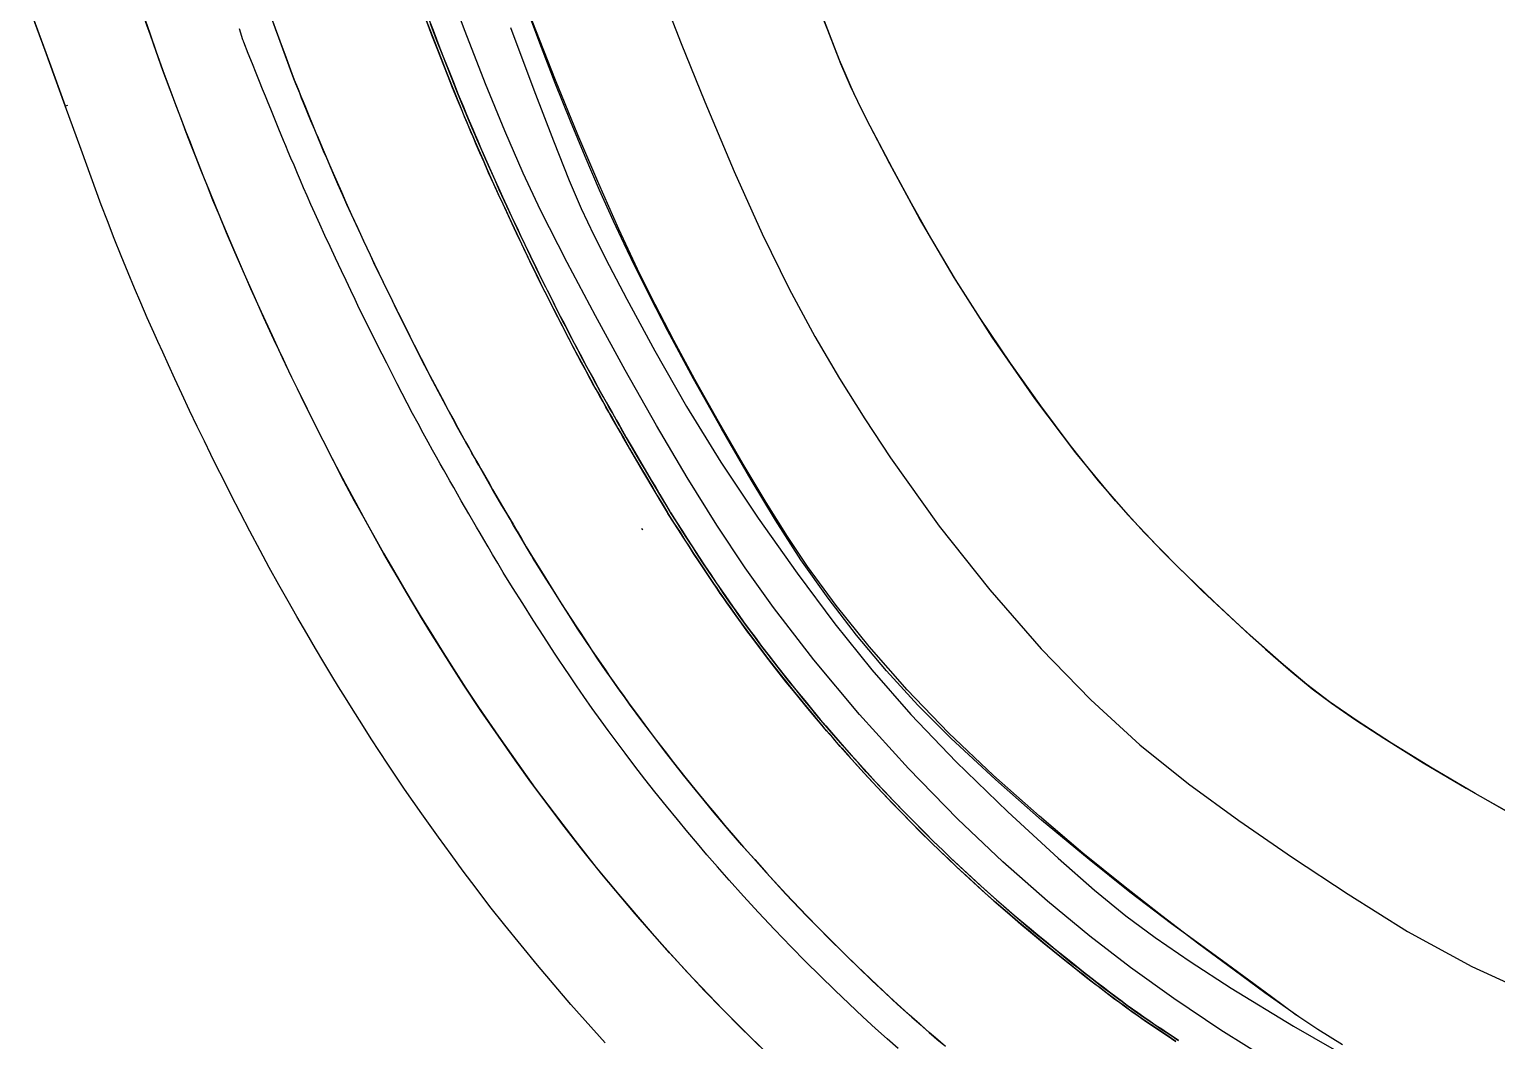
# Model space of a CAD drawing. Extents: x -120222 to -41942, y -19134 to 30932.
# Drawn here: x -98757.9 to -98526.7, y 4916 to 5075.2 of the extents above; entities that cross this region are included whole.
import ezdxf

# ---------------------------------------------------------------- set-up
doc = ezdxf.new("R2010")
doc.units = 0
doc.header["$LTSCALE"] = 150
doc.header["$MEASUREMENT"] = 0
doc.layers.get('0').update_dxf_attribs({"linetype": 'CONTINUOUS'})
doc.layers.add('_____', color=7, linetype='CONTINUOUS')

# ---------------------------------------------------------------- blocks, each defined once
blk = doc.blocks.new('____-462')
at = {"color": 1, "linetype": 'Continuous'}
for points in [[(-105117.16, 526.83, 0), (-105113.49, 517, 0), (-105110.42, 508.97, 0), (-105107.94, 502.75, 0), (-105106.05, 498.33, 0), (-105104.04, 494.13, 0), (-105101.65, 489.39, 0), (-105098.84, 484.04, 0), (-105094.44, 475.91, 0), (-105089.44, 467.19, 0), (-105084.02, 458.42, 0), (-105078.17, 449.6, 0), (-105072.04, 440.91, 0), (-105066.07, 432.95, 0), (-105060.28, 425.73, 0), (-105054.1, 418.69, 0), (-105046.95, 411.23, 0), (-105038.84, 403.37, 0), (-105030.92, 396.08, 0), (-105025.18, 391.05, 0), (-105020.24, 387, 0), (-105015.65, 383.57, 0), (-105010.14, 379.8, 0), (-105003.66, 375.61, 0), (-104993.83, 369.62, 0), (-104983.85, 363.9, 0)], [(-104958.62, 402.53, 0), (-104965.24, 406.26, 0), (-104971.99, 410.23, 0), (-104978.41, 414.19, 0), (-104983.81, 417.67, 0), (-104988.18, 420.69, 0), (-104991.76, 423.42, 0), (-104995.8, 426.81, 0), (-105000.66, 431.14, 0), (-105006.34, 436.4, 0), (-105012.18, 442.03, 0), (-105017.37, 447.33, 0), (-105021.9, 452.3, 0), (-105028.12, 459.86, 0), (-105034.57, 468.45, 0), (-105041.28, 478.1, 0), (-105047.31, 487.48, 0), (-105052.74, 496.75, 0), (-105057.43, 505.37, 0), (-105061.14, 512.51, 0), (-105062.47, 515.17, 0), (-105063.62, 517.59, 0), (-105065.12, 521.11, 0), (-105067.21, 526.39, 0), (-105069.27, 531.77, 0)], [(-105171.93, 520.07, 0), (-105172.97, 523.04, 0), (-105173.88, 525.61, 0), (-105174.64, 527.8, 0)], [(-105174.72, 528.03, 0), (-105173.94, 525.8, 0), (-105173.01, 523.14, 0), (-105171.93, 520.07, 0)], [(-105094.1, 534.2, 0), (-105090.28, 524.31, 0), (-105086.58, 515.11, 0), (-105081.96, 504.17, 0), (-105077.53, 494.37, 0), (-105073.29, 485.71, 0), (-105069.26, 478.2, 0), (-105065.35, 471.6, 0), (-105061.37, 465.23, 0), (-105057.3, 459.08, 0), (-105049.64, 448.34, 0), (-105041.69, 438.29, 0), (-105033.59, 429.04, 0), (-105025.78, 421, 0), (-105018.05, 413.91, 0), (-105010.39, 407.77, 0), (-105002.47, 402.01, 0), (-104994.02, 396.18, 0), (-104985.21, 390.39, 0), (-104975.88, 384.54, 0), (-104965.73, 379, 0), (-104954.62, 373.92, 0)], [(-105068.98, 531.01, 0), (-105067, 525.86, 0), (-105065.38, 521.75, 0), (-105064.37, 519.31, 0), (-105063.57, 517.48, 0), (-105062.91, 516.08, 0), (-105062.19, 514.6, 0), (-105061.41, 513.03, 0), (-105060.56, 511.35, 0), (-105059.64, 509.57, 0), (-105057.06, 504.69, 0), (-105054.07, 499.17, 0), (-105050.72, 493.2, 0), (-105047.11, 487.16, 0), (-105043.25, 481.08, 0), (-105038.48, 473.99, 0), (-105033.69, 467.25, 0), (-105029.07, 461.08, 0), (-105024.61, 455.49, 0), (-105019.96, 450.12, 0), (-105014.47, 444.33, 0), (-105008.15, 438.12, 0), (-105002.91, 433.2, 0), (-104998.26, 428.98, 0), (-104994.26, 425.49, 0), (-104990.9, 422.73, 0), (-104987.84, 420.44, 0), (-104984.09, 417.86, 0), (-104979.59, 414.94, 0), (-104973.4, 411.09, 0), (-104966.66, 407.08, 0), (-104960.03, 403.31, 0)], [(-104997.21, 363.95, 0), (-105005.26, 369.01, 0), (-105012.71, 373.99, 0), (-105019.53, 378.85, 0), (-105025.91, 383.77, 0), (-105032.6, 389.31, 0), (-105039.6, 395.5, 0), (-105046.78, 402.27, 0), (-105054.5, 410.18, 0), (-105062.18, 418.7, 0), (-105069.37, 427.27, 0), (-105075.76, 435.52, 0), (-105080.23, 441.79, 0), (-105084.68, 448.51, 0), (-105089.33, 455.98, 0), (-105094.18, 464.2, 0), (-105099.11, 472.91, 0), (-105103.8, 481.46, 0), (-105108.23, 489.82, 0), (-105112.43, 498.06, 0), (-105115.17, 503.91, 0), (-105118.06, 510.55, 0), (-105121.12, 517.99, 0), (-105124.33, 526.23, 0), (-105127.7, 535.27, 0)], [(-105159.31, 524.87, 0), (-105159.88, 526.62, 0)], [(-104986.12, 366.66, 0), (-104990, 369.1, 0), (-104993.01, 371.08, 0), (-104995.54, 372.85, 0), (-104998.34, 374.85, 0), (-105003.21, 378.41, 0), (-105008.73, 382.53, 0), (-105014.56, 386.97, 0), (-105020.64, 391.71, 0), (-105027.04, 396.86, 0), (-105033.86, 402.66, 0), (-105041.1, 409.1, 0), (-105048.17, 415.82, 0), (-105054.7, 422.59, 0), (-105060.66, 429.38, 0), (-105065.9, 435.86, 0), (-105070.39, 441.96, 0), (-105073.54, 446.69, 0), (-105076.91, 452.05, 0), (-105080.54, 458.11, 0), (-105084.42, 464.83, 0), (-105088.11, 471.44, 0), (-105091.44, 477.56, 0), (-105094.4, 483.21, 0), (-105097.16, 488.77, 0), (-105100.12, 495.09, 0), (-105103.27, 502.21, 0), (-105106.57, 509.96, 0), (-105110.06, 518.52, 0), (-105113.76, 527.9, 0)], [(-104993.41, 371.36, 0), (-104997.28, 374.21, 0), (-105000.89, 376.86, 0), (-105004.24, 379.31, 0), (-105007.35, 381.57, 0), (-105010.23, 383.66, 0), (-105013.06, 385.74, 0), (-105019.63, 390.73, 0), (-105026.05, 395.84, 0), (-105033.51, 402.06, 0), (-105040.77, 408.44, 0), (-105047.82, 414.98, 0), (-105053, 420.17, 0), (-105057.95, 425.58, 0), (-105062.67, 431.19, 0), (-105067.16, 437, 0), (-105071.42, 443.03, 0), (-105075.45, 449.26, 0), (-105079.27, 455.62, 0), (-105083.96, 463.72, 0), (-105088.35, 471.55, 0), (-105092.42, 479.13, 0), (-105094.23, 482.6, 0), (-105095.97, 486.02, 0), (-105097.64, 489.38, 0), (-105099.28, 492.76, 0), (-105100.95, 496.35, 0), (-105103.14, 501.25, 0), (-105105.39, 506.5, 0), (-105107.72, 512.1, 0), (-105110.11, 518.07, 0), (-105112.56, 524.39, 0), (-105115.08, 531.06, 0)], [(-105130.86, 529.06, 0), (-105129.78, 526.25, 0), (-105128.69, 523.44, 0), (-105128, 521.68, 0), (-105127.31, 519.92, 0), (-105126.58, 518.09, 0), (-105125.79, 516.14, 0), (-105124.99, 514.17, 0), (-105124.61, 513.25, 0), (-105124.24, 512.37, 0), (-105123.88, 511.51, 0), (-105123.53, 510.68, 0), (-105123.16, 509.81, 0), (-105122.74, 508.84, 0), (-105122.18, 507.54, 0), (-105121.54, 506.08, 0), (-105120.83, 504.46, 0), (-105120.04, 502.69, 0), (-105119.46, 501.42, 0), (-105118.83, 500.04, 0), (-105118.14, 498.55, 0), (-105117.4, 496.94, 0), (-105116.59, 495.23, 0), (-105115.76, 493.46, 0), (-105115.1, 492.08, 0), (-105114.44, 490.7, 0), (-105113.77, 489.32, 0), (-105113.09, 487.94, 0), (-105112.42, 486.59, 0), (-105111.8, 485.35, 0), (-105111.19, 484.12, 0), (-105110.64, 483.03, 0), (-105110.16, 482.08, 0), (-105109.74, 481.25, 0), (-105109.35, 480.5, 0), (-105108.88, 479.59, 0), (-105108.46, 478.77, 0), (-105108.08, 478.03, 0), (-105107.73, 477.37, 0), (-105107.33, 476.6, 0), (-105106.87, 475.74, 0), (-105106.35, 474.77, 0), (-105105.79, 473.71, 0), (-105105.22, 472.64, 0), (-105104.52, 471.36, 0), (-105103.82, 470.08, 0), (-105103.12, 468.83, 0), (-105102.49, 467.7, 0), (-105101.94, 466.73, 0), (-105101.56, 466.06, 0), (-105101.23, 465.48, 0), (-105100.91, 464.91, 0), (-105100.58, 464.34, 0), (-105100.26, 463.78, 0), (-105099.33, 462.16, 0), (-105098.4, 460.55, 0), (-105097.46, 458.95, 0), (-105096.52, 457.34, 0), (-105095.98, 456.42, 0), (-105095.39, 455.43, 0), (-105094.76, 454.35, 0), (-105094.06, 453.17, 0), (-105093.29, 451.88, 0), (-105092.46, 450.47, 0)], [(-105130.45, 529.2, 0), (-105129.37, 526.39, 0), (-105128.29, 523.59, 0), (-105127.6, 521.83, 0), (-105126.9, 520.06, 0), (-105126.17, 518.24, 0), (-105125.39, 516.29, 0), (-105124.58, 514.32, 0), (-105124.2, 513.4, 0), (-105123.83, 512.51, 0), (-105123.47, 511.65, 0), (-105123.12, 510.83, 0), (-105122.75, 509.96, 0), (-105122.33, 508.98, 0), (-105121.77, 507.68, 0), (-105121.14, 506.22, 0), (-105120.42, 504.61, 0), (-105119.63, 502.84, 0), (-105119.06, 501.57, 0), (-105118.42, 500.19, 0), (-105117.74, 498.7, 0), (-105116.99, 497.09, 0), (-105116.19, 495.38, 0), (-105115.36, 493.61, 0), (-105114.7, 492.23, 0), (-105114.03, 490.85, 0), (-105113.36, 489.47, 0), (-105112.69, 488.09, 0), (-105112.02, 486.74, 0), (-105111.4, 485.5, 0), (-105110.79, 484.27, 0), (-105110.24, 483.18, 0), (-105109.75, 482.22, 0), (-105109.33, 481.4, 0), (-105108.95, 480.64, 0), (-105108.48, 479.74, 0), (-105108.05, 478.91, 0), (-105107.67, 478.18, 0), (-105107.33, 477.52, 0), (-105106.92, 476.75, 0), (-105106.46, 475.88, 0), (-105105.95, 474.91, 0), (-105105.39, 473.85, 0), (-105104.81, 472.78, 0), (-105104.12, 471.5, 0), (-105103.41, 470.23, 0), (-105102.71, 468.97, 0), (-105102.08, 467.85, 0), (-105101.53, 466.87, 0), (-105101.16, 466.21, 0), (-105100.83, 465.63, 0), (-105100.5, 465.06, 0), (-105100.18, 464.49, 0), (-105099.85, 463.92, 0), (-105098.93, 462.31, 0), (-105097.99, 460.7, 0), (-105097.06, 459.1, 0), (-105096.11, 457.48, 0), (-105095.58, 456.57, 0), (-105094.99, 455.58, 0), (-105094.35, 454.5, 0), (-105093.66, 453.32, 0), (-105092.89, 452.03, 0), (-105092.05, 450.62, 0)], [(-105130.45, 529.2, 0), (-105129.37, 526.39, 0), (-105128.29, 523.59, 0), (-105127.6, 521.83, 0), (-105126.9, 520.06, 0), (-105126.17, 518.24, 0), (-105125.39, 516.29, 0), (-105124.58, 514.32, 0), (-105124.2, 513.4, 0), (-105123.83, 512.51, 0), (-105123.47, 511.65, 0), (-105123.12, 510.83, 0), (-105122.75, 509.96, 0), (-105122.33, 508.98, 0), (-105121.77, 507.68, 0), (-105121.14, 506.22, 0), (-105120.42, 504.61, 0), (-105119.63, 502.84, 0), (-105119.06, 501.57, 0), (-105118.42, 500.19, 0), (-105117.74, 498.7, 0), (-105116.99, 497.09, 0), (-105116.19, 495.38, 0), (-105115.36, 493.61, 0), (-105114.7, 492.23, 0), (-105114.03, 490.85, 0), (-105113.36, 489.47, 0), (-105112.69, 488.09, 0), (-105112.02, 486.74, 0), (-105111.4, 485.5, 0), (-105110.79, 484.27, 0), (-105110.24, 483.18, 0), (-105109.75, 482.22, 0), (-105109.33, 481.4, 0), (-105108.95, 480.64, 0), (-105108.48, 479.74, 0), (-105108.05, 478.91, 0), (-105107.67, 478.18, 0), (-105107.33, 477.52, 0), (-105106.92, 476.75, 0), (-105106.46, 475.88, 0), (-105105.95, 474.91, 0), (-105105.39, 473.85, 0), (-105104.81, 472.78, 0), (-105104.12, 471.5, 0), (-105103.41, 470.23, 0), (-105102.71, 468.97, 0), (-105102.08, 467.85, 0), (-105101.53, 466.87, 0), (-105101.16, 466.21, 0), (-105100.83, 465.63, 0), (-105100.5, 465.06, 0), (-105100.18, 464.49, 0), (-105099.85, 463.92, 0), (-105098.93, 462.31, 0), (-105097.99, 460.7, 0), (-105097.06, 459.1, 0), (-105096.11, 457.48, 0), (-105095.58, 456.57, 0), (-105094.99, 455.58, 0), (-105094.35, 454.5, 0), (-105093.66, 453.32, 0), (-105092.89, 452.03, 0), (-105092.05, 450.62, 0)], [(-105130.45, 529.2, 0), (-105129.37, 526.39, 0), (-105128.29, 523.59, 0), (-105127.6, 521.83, 0), (-105126.9, 520.06, 0), (-105126.17, 518.24, 0), (-105125.39, 516.29, 0), (-105124.58, 514.32, 0), (-105124.2, 513.4, 0), (-105123.83, 512.51, 0), (-105123.47, 511.65, 0), (-105123.12, 510.83, 0), (-105122.75, 509.96, 0), (-105122.33, 508.98, 0), (-105121.77, 507.68, 0), (-105121.14, 506.22, 0), (-105120.42, 504.61, 0), (-105119.63, 502.84, 0), (-105119.06, 501.57, 0), (-105118.42, 500.19, 0), (-105117.74, 498.7, 0), (-105116.99, 497.09, 0), (-105116.19, 495.38, 0), (-105115.36, 493.61, 0), (-105114.7, 492.23, 0), (-105114.03, 490.85, 0), (-105113.36, 489.47, 0), (-105112.69, 488.09, 0), (-105112.02, 486.74, 0), (-105111.4, 485.5, 0), (-105110.79, 484.27, 0), (-105110.24, 483.18, 0), (-105109.75, 482.22, 0), (-105109.33, 481.4, 0), (-105108.95, 480.64, 0), (-105108.48, 479.74, 0), (-105108.05, 478.91, 0), (-105107.67, 478.18, 0), (-105107.33, 477.52, 0), (-105106.92, 476.75, 0), (-105106.46, 475.88, 0), (-105105.95, 474.91, 0), (-105105.39, 473.85, 0), (-105104.81, 472.78, 0), (-105104.12, 471.5, 0), (-105103.41, 470.23, 0), (-105102.71, 468.97, 0), (-105102.08, 467.85, 0), (-105101.53, 466.87, 0), (-105101.16, 466.21, 0), (-105100.83, 465.63, 0), (-105100.5, 465.06, 0), (-105100.18, 464.49, 0), (-105099.85, 463.92, 0), (-105098.93, 462.31, 0), (-105097.99, 460.7, 0), (-105097.06, 459.1, 0), (-105096.11, 457.48, 0), (-105095.58, 456.57, 0), (-105094.99, 455.58, 0), (-105094.35, 454.5, 0), (-105093.66, 453.32, 0), (-105092.89, 452.03, 0), (-105092.05, 450.62, 0)], [(-105092.05, 450.62, 0), (-105092.88, 452.01, 0), (-105093.64, 453.29, 0), (-105094.33, 454.47, 0), (-105094.96, 455.53, 0), (-105095.55, 456.52, 0), (-105096.08, 457.43, 0), (-105096.57, 458.27, 0), (-105099.24, 462.85, 0), (-105099.62, 463.51, 0), (-105099.99, 464.17, 0), (-105100.37, 464.82, 0), (-105100.75, 465.48, 0), (-105101.12, 466.15, 0), (-105101.56, 466.92, 0), (-105102.06, 467.8, 0), (-105102.57, 468.72, 0), (-105103.14, 469.75, 0), (-105103.73, 470.81, 0), (-105104.32, 471.87, 0), (-105104.9, 472.94, 0), (-105105.47, 474.01, 0), (-105106.08, 475.15, 0), (-105106.62, 476.18, 0), (-105107.1, 477.08, 0), (-105107.51, 477.87, 0), (-105107.87, 478.56, 0), (-105108.27, 479.32, 0), (-105108.7, 480.16, 0), (-105109.07, 480.88, 0), (-105109.47, 481.66, 0), (-105109.91, 482.52, 0), (-105110.41, 483.53, 0), (-105110.98, 484.67, 0), (-105111.62, 485.94, 0), (-105112.32, 487.35, 0), (-105113.18, 489.1, 0), (-105114.03, 490.85, 0), (-105114.88, 492.61, 0), (-105115.72, 494.37, 0), (-105116.54, 496.13, 0), (-105117.32, 497.8, 0), (-105118.16, 499.62, 0), (-105118.93, 501.29, 0), (-105119.61, 502.8, 0), (-105120.24, 504.21, 0), (-105120.87, 505.62, 0), (-105121.44, 506.92, 0), (-105121.95, 508.1, 0), (-105122.42, 509.17, 0), (-105122.83, 510.13, 0), (-105123.19, 510.98, 0), (-105124.03, 512.99, 0), (-105124.92, 515.14, 0), (-105125.71, 517.08, 0), (-105126.46, 518.95, 0), (-105127.16, 520.71, 0), (-105127.84, 522.44, 0), (-105128.8, 524.91, 0), (-105129.76, 527.39, 0)], [(-105156.69, 533.49, 0), (-105153.86, 525.71, 0), (-105151.63, 519.59, 0)], [(-105151.63, 519.59, 0), (-105154.46, 527.38, 0), (-105156.69, 533.49, 0)], [(-105092.46, 450.47, 0), (-105093.39, 452.04, 0), (-105094.24, 453.47, 0), (-105095, 454.76, 0), (-105095.69, 455.93, 0), (-105096.31, 456.99, 0), (-105096.88, 457.96, 0), (-105099.47, 462.41, 0), (-105099.84, 463.05, 0), (-105100.21, 463.69, 0), (-105100.57, 464.33, 0), (-105100.94, 464.96, 0), (-105101.3, 465.6, 0), (-105101.69, 466.28, 0), (-105102.13, 467.07, 0), (-105102.59, 467.89, 0), (-105103.11, 468.81, 0), (-105103.67, 469.82, 0), (-105104.24, 470.85, 0), (-105104.81, 471.89, 0), (-105105.37, 472.93, 0), (-105105.98, 474.06, 0), (-105106.56, 475.16, 0), (-105107.08, 476.14, 0), (-105107.54, 477.01, 0), (-105107.93, 477.76, 0), (-105108.29, 478.43, 0), (-105108.67, 479.17, 0), (-105109, 479.81, 0), (-105109.35, 480.49, 0), (-105109.73, 481.23, 0), (-105110.13, 482.03, 0), (-105110.6, 482.95, 0), (-105111.13, 484, 0), (-105111.72, 485.18, 0), (-105112.37, 486.48, 0), (-105113.07, 487.91, 0), (-105113.79, 489.37, 0), (-105114.5, 490.83, 0), (-105115.2, 492.29, 0), (-105115.9, 493.76, 0), (-105116.59, 495.23, 0), (-105117.51, 497.19, 0), (-105118.35, 499, 0), (-105119.11, 500.66, 0), (-105119.8, 502.17, 0), (-105120.61, 503.97, 0), (-105121.34, 505.61, 0), (-105121.99, 507.1, 0), (-105122.57, 508.44, 0), (-105123.07, 509.62, 0), (-105123.42, 510.43, 0), (-105123.74, 511.19, 0), (-105124.07, 511.96, 0), (-105124.4, 512.76, 0), (-105124.75, 513.59, 0), (-105125.52, 515.47, 0), (-105126.28, 517.35, 0), (-105127, 519.14, 0), (-105127.67, 520.84, 0), (-105128.61, 523.24, 0), (-105129.55, 525.65, 0), (-105130.47, 528.05, 0)], [(-105187.29, 514.48, 0), (-105190.46, 523.21, 0), (-105192.96, 530.06, 0)], [(-105192.96, 530.06, 0), (-105189.78, 521.34, 0), (-105187.29, 514.48, 0)], [(-105159.25, 524.69, 0), (-105159.28, 524.79, 0), (-105159.31, 524.87, 0)], [(-105159.18, 524.51, 0), (-105159.22, 524.61, 0), (-105159.25, 524.69, 0)], [(-105154.16, 526.54, 0), (-105152.74, 522.65, 0), (-105151.63, 519.59, 0)], [(-105118.32, 441.05, 0), (-105119.19, 442.53, 0), (-105119.98, 443.88, 0), (-105120.7, 445.1, 0), (-105121.36, 446.22, 0), (-105121.96, 447.24, 0), (-105122.51, 448.18, 0), (-105123.72, 450.25, 0), (-105124.92, 452.34, 0), (-105125.52, 453.38, 0), (-105126.12, 454.42, 0), (-105126.72, 455.46, 0), (-105127.31, 456.51, 0), (-105127.74, 457.27, 0), (-105128.24, 458.15, 0), (-105128.8, 459.17, 0), (-105129.44, 460.31, 0), (-105130.13, 461.56, 0), (-105130.91, 462.98, 0), (-105131.72, 464.48, 0), (-105132.58, 466.09, 0), (-105133.42, 467.69, 0), (-105134.23, 469.23, 0), (-105135.01, 470.72, 0), (-105135.87, 472.4, 0), (-105136.67, 473.97, 0), (-105137.4, 475.41, 0), (-105138.06, 476.73, 0), (-105138.72, 478.05, 0), (-105139.43, 479.47, 0), (-105140.18, 480.99, 0), (-105140.98, 482.62, 0), (-105141.64, 483.99, 0), (-105142.34, 485.45, 0), (-105143.07, 486.98, 0), (-105143.81, 488.55, 0), (-105144.73, 490.5, 0), (-105145.59, 492.35, 0), (-105146.4, 494.11, 0), (-105147.2, 495.86, 0), (-105147.98, 497.61, 0), (-105148.6, 498.99, 0), (-105149.19, 500.33, 0), (-105149.75, 501.59, 0), (-105150.26, 502.77, 0), (-105150.73, 503.86, 0), (-105151.27, 505.14, 0), (-105151.76, 506.28, 0), (-105152.18, 507.28, 0), (-105152.55, 508.18, 0), (-105152.92, 509.07, 0), (-105153.29, 509.95, 0), (-105153.66, 510.84, 0), (-105154.09, 511.88, 0), (-105154.51, 512.92, 0), (-105154.94, 513.96, 0), (-105155.36, 515, 0), (-105155.78, 516.04, 0), (-105156.22, 517.13, 0), (-105156.7, 518.31, 0), (-105157.23, 519.64, 0), (-105157.82, 521.12, 0), (-105158.47, 522.74, 0), (-105159.18, 524.51, 0)], [(-105074.99, 363.66, 0), (-105080.87, 369.34, 0), (-105086.59, 375.18, 0), (-105092.14, 381.16, 0), (-105097.54, 387.29, 0), (-105102.77, 393.55, 0), (-105105.78, 397.29, 0), (-105108.72, 401.05, 0), (-105111.45, 404.65, 0), (-105113.96, 408.05, 0), (-105116.44, 411.51, 0), (-105119.07, 415.26, 0), (-105121.82, 419.25, 0), (-105124.5, 423.29, 0), (-105126.36, 426.18, 0), (-105128.14, 429.01, 0), (-105129.75, 431.59, 0), (-105131.17, 433.9, 0), (-105132.4, 435.95, 0), (-105133.57, 437.9, 0), (-105134.73, 439.87, 0), (-105135.87, 441.84, 0), (-105137.1, 443.98, 0), (-105138.48, 446.44, 0), (-105140.03, 449.21, 0), (-105141.72, 452.29, 0), (-105143.41, 455.44, 0), (-105145.07, 458.61, 0), (-105146.7, 461.8, 0), (-105148.21, 464.82, 0), (-105149.56, 467.53, 0), (-105150.73, 469.93, 0), (-105151.8, 472.14, 0), (-105152.95, 474.57, 0), (-105154.43, 477.72, 0), (-105156.01, 481.13, 0), (-105157.56, 484.57, 0), (-105159.09, 488.02, 0), (-105160.57, 491.44, 0), (-105161.88, 494.51, 0), (-105163.02, 497.24, 0), (-105164.03, 499.67, 0), (-105164.92, 501.88, 0), (-105165.93, 504.41, 0), (-105166.79, 506.58, 0), (-105167.5, 508.41, 0), (-105168.23, 510.29, 0), (-105168.95, 512.18, 0), (-105169.79, 514.39, 0), (-105170.79, 517.02, 0), (-105171.93, 520.07, 0)], [(-105074.99, 363.66, 0), (-105080.87, 369.34, 0), (-105086.59, 375.18, 0), (-105092.14, 381.16, 0), (-105097.54, 387.29, 0), (-105102.77, 393.55, 0), (-105105.78, 397.29, 0), (-105108.72, 401.05, 0), (-105111.45, 404.65, 0), (-105113.96, 408.05, 0), (-105116.44, 411.51, 0), (-105119.07, 415.26, 0), (-105121.82, 419.25, 0), (-105124.5, 423.29, 0), (-105126.36, 426.18, 0), (-105128.14, 429.01, 0), (-105129.75, 431.59, 0), (-105131.17, 433.9, 0), (-105132.4, 435.95, 0), (-105133.57, 437.9, 0), (-105134.73, 439.87, 0), (-105135.87, 441.84, 0), (-105137.1, 443.98, 0), (-105138.48, 446.44, 0), (-105140.03, 449.21, 0), (-105141.72, 452.29, 0), (-105143.41, 455.44, 0), (-105145.07, 458.61, 0), (-105146.7, 461.8, 0), (-105148.21, 464.82, 0), (-105149.56, 467.53, 0), (-105150.73, 469.93, 0), (-105151.8, 472.14, 0), (-105152.95, 474.57, 0), (-105154.43, 477.72, 0), (-105156.01, 481.13, 0), (-105157.56, 484.57, 0), (-105159.09, 488.02, 0), (-105160.57, 491.44, 0), (-105161.88, 494.51, 0), (-105163.02, 497.24, 0), (-105164.03, 499.67, 0), (-105164.92, 501.88, 0), (-105165.93, 504.41, 0), (-105166.79, 506.58, 0), (-105167.5, 508.41, 0), (-105168.23, 510.29, 0), (-105168.95, 512.18, 0), (-105169.79, 514.39, 0), (-105170.79, 517.02, 0), (-105171.93, 520.07, 0)], [(-105171.93, 520.07, 0), (-105170.83, 517.13, 0), (-105169.86, 514.58, 0), (-105169.04, 512.41, 0), (-105168.34, 510.57, 0), (-105167.64, 508.77, 0), (-105166.92, 506.92, 0), (-105166.26, 505.24, 0), (-105165.5, 503.32, 0), (-105164.63, 501.16, 0), (-105163.64, 498.73, 0), (-105162.52, 496.03, 0), (-105161.22, 492.96, 0), (-105159.73, 489.5, 0), (-105158.1, 485.77, 0), (-105156.43, 482.05, 0), (-105154.72, 478.35, 0), (-105153.11, 474.9, 0), (-105151.64, 471.81, 0), (-105150.73, 469.92, 0), (-105149.74, 467.89, 0), (-105148.61, 465.62, 0), (-105147.37, 463.12, 0), (-105146, 460.42, 0), (-105144.6, 457.69, 0), (-105143.17, 454.98, 0), (-105141.55, 451.98, 0), (-105139.94, 449.06, 0), (-105138.47, 446.42, 0), (-105137.15, 444.07, 0), (-105135.97, 442.01, 0), (-105134.83, 440.04, 0), (-105133.67, 438.07, 0), (-105132.51, 436.11, 0), (-105131.22, 433.99, 0), (-105129.74, 431.57, 0), (-105128.05, 428.86, 0), (-105126.17, 425.88, 0), (-105124.22, 422.85, 0), (-105122.21, 419.84, 0), (-105119.08, 415.26, 0), (-105116.08, 411, 0), (-105113.27, 407.1, 0), (-105110.31, 403.14, 0), (-105107.06, 398.92, 0), (-105103.65, 394.62, 0), (-105100.16, 390.38, 0), (-105094.84, 384.19, 0), (-105089.36, 378.13, 0), (-105083.73, 372.22, 0), (-105077.93, 366.46, 0)], [(-105151.63, 519.59, 0), (-105151.24, 518.61, 0), (-105150.88, 517.74, 0), (-105150.53, 516.88, 0), (-105150.18, 516.02, 0), (-105149.83, 515.16, 0), (-105149.48, 514.3, 0), (-105147.81, 510.26, 0), (-105147.47, 509.45, 0), (-105147.1, 508.57, 0), (-105146.68, 507.57, 0), (-105146.2, 506.46, 0), (-105145.68, 505.23, 0), (-105145.11, 503.91, 0), (-105144.48, 502.48, 0), (-105143.8, 500.94, 0), (-105143.09, 499.36, 0), (-105142.19, 497.35, 0), (-105141.27, 495.35, 0), (-105140.31, 493.27, 0), (-105139.27, 491.06, 0), (-105138.58, 489.6, 0), (-105137.89, 488.14, 0), (-105137.22, 486.75, 0), (-105136.59, 485.44, 0), (-105135.99, 484.2, 0), (-105135.26, 482.72, 0), (-105134.57, 481.33, 0), (-105133.92, 480.02, 0), (-105133.31, 478.8, 0), (-105132.69, 477.55, 0), (-105132, 476.19, 0), (-105131.24, 474.72, 0), (-105130.57, 473.42, 0), (-105129.87, 472.06, 0), (-105129.14, 470.66, 0), (-105128.37, 469.21, 0), (-105127.58, 467.72, 0), (-105126.81, 466.28, 0), (-105126.12, 465, 0), (-105125.46, 463.8, 0), (-105124.83, 462.66, 0), (-105124.25, 461.62, 0), (-105123.73, 460.69, 0), (-105123.27, 459.87, 0), (-105122.87, 459.16, 0), (-105122.52, 458.55, 0), (-105122.18, 457.95, 0), (-105121.84, 457.35, 0), (-105120.49, 455, 0), (-105119.98, 454.11, 0), (-105119.46, 453.23, 0), (-105118.95, 452.34, 0), (-105118.43, 451.45, 0), (-105117.91, 450.56, 0), (-105117.35, 449.6, 0), (-105116.77, 448.62, 0), (-105116.14, 447.55, 0), (-105115.45, 446.38, 0), (-105114.69, 445.09, 0), (-105113.87, 443.69, 0)], [(-105113.87, 443.69, 0), (-105114.66, 445.04, 0), (-105115.4, 446.28, 0), (-105116.06, 447.42, 0), (-105116.68, 448.46, 0), (-105117.24, 449.42, 0), (-105117.76, 450.31, 0), (-105118.51, 451.59, 0), (-105119.25, 452.85, 0), (-105119.98, 454.12, 0), (-105122.16, 457.92, 0), (-105122.5, 458.52, 0), (-105122.85, 459.13, 0), (-105123.25, 459.84, 0), (-105123.7, 460.65, 0), (-105124.22, 461.58, 0), (-105124.84, 462.68, 0), (-105125.51, 463.88, 0), (-105126.21, 465.17, 0), (-105126.95, 466.54, 0), (-105127.73, 467.99, 0), (-105128.52, 469.48, 0), (-105129.41, 471.17, 0), (-105130.26, 472.8, 0), (-105131.06, 474.36, 0), (-105131.81, 475.83, 0), (-105132.5, 477.19, 0), (-105133.14, 478.44, 0), (-105133.73, 479.63, 0), (-105134.35, 480.88, 0), (-105135.04, 482.28, 0), (-105135.78, 483.78, 0), (-105136.56, 485.38, 0), (-105137.23, 486.77, 0), (-105137.94, 488.25, 0), (-105138.68, 489.8, 0), (-105139.4, 491.34, 0), (-105140.1, 492.81, 0), (-105140.76, 494.23, 0), (-105141.49, 495.83, 0), (-105142.21, 497.41, 0), (-105142.93, 498.98, 0), (-105143.63, 500.56, 0), (-105144.34, 502.15, 0), (-105144.99, 503.64, 0), (-105145.58, 505, 0), (-105146.12, 506.25, 0), (-105146.6, 507.39, 0), (-105147.04, 508.41, 0), (-105147.42, 509.32, 0), (-105148.01, 510.74, 0), (-105148.6, 512.15, 0), (-105149.18, 513.57, 0), (-105149.77, 514.99, 0), (-105150.07, 515.73, 0), (-105150.37, 516.48, 0), (-105150.67, 517.22, 0), (-105150.98, 517.97, 0), (-105151.29, 518.74, 0), (-105151.63, 519.59, 0)], [(-105151.63, 519.59, 0), (-105151.24, 518.61, 0), (-105150.88, 517.74, 0), (-105150.53, 516.88, 0), (-105150.18, 516.02, 0), (-105149.83, 515.16, 0), (-105149.48, 514.3, 0), (-105147.81, 510.26, 0), (-105147.47, 509.45, 0), (-105147.1, 508.57, 0), (-105146.68, 507.57, 0), (-105146.2, 506.46, 0), (-105145.68, 505.23, 0), (-105145.11, 503.91, 0), (-105144.48, 502.48, 0), (-105143.8, 500.94, 0), (-105143.09, 499.36, 0), (-105142.19, 497.35, 0), (-105141.27, 495.35, 0), (-105140.31, 493.27, 0), (-105139.27, 491.06, 0), (-105138.58, 489.6, 0), (-105137.89, 488.14, 0), (-105137.22, 486.75, 0), (-105136.59, 485.44, 0), (-105135.99, 484.2, 0), (-105135.26, 482.72, 0), (-105134.57, 481.33, 0), (-105133.92, 480.02, 0), (-105133.31, 478.8, 0), (-105132.69, 477.55, 0), (-105132, 476.19, 0), (-105131.24, 474.72, 0), (-105130.57, 473.42, 0), (-105129.87, 472.06, 0), (-105129.14, 470.66, 0), (-105128.37, 469.21, 0), (-105127.58, 467.72, 0), (-105126.81, 466.28, 0), (-105126.12, 465, 0), (-105125.46, 463.8, 0), (-105124.83, 462.66, 0), (-105124.25, 461.62, 0), (-105123.73, 460.69, 0), (-105123.27, 459.87, 0), (-105122.87, 459.16, 0), (-105122.52, 458.55, 0), (-105122.18, 457.95, 0), (-105121.84, 457.35, 0), (-105120.49, 455, 0), (-105119.98, 454.11, 0), (-105119.46, 453.23, 0), (-105118.95, 452.34, 0), (-105118.43, 451.45, 0), (-105117.91, 450.56, 0), (-105117.35, 449.6, 0), (-105116.77, 448.62, 0), (-105116.14, 447.55, 0), (-105115.45, 446.38, 0), (-105114.69, 445.09, 0), (-105113.87, 443.69, 0)], [(-105187.29, 514.48, 0), (-105187.06, 514.57, 0), (-105186.88, 514.63, 0)], [(-105181.62, 498.91, 0), (-105184.79, 507.63, 0), (-105187.29, 514.48, 0)], [(-105102.27, 367, 0), (-105107.67, 373.03, 0), (-105112.94, 379.21, 0), (-105118.06, 385.5, 0), (-105120.4, 388.48, 0), (-105122.59, 391.33, 0), (-105124.63, 394.03, 0), (-105126.54, 396.63, 0), (-105128.52, 399.36, 0), (-105131.13, 403.03, 0), (-105133.85, 406.93, 0), (-105136.51, 410.88, 0), (-105139.11, 414.86, 0), (-105140.61, 417.21, 0), (-105141.97, 419.35, 0), (-105143.18, 421.28, 0), (-105144.26, 423.03, 0), (-105145.33, 424.79, 0), (-105146.59, 426.88, 0), (-105147.89, 429.07, 0), (-105149.27, 431.42, 0), (-105150.83, 434.12, 0), (-105152.18, 436.5, 0), (-105153.65, 439.1, 0), (-105155.17, 441.83, 0), (-105156.62, 444.49, 0), (-105158.25, 447.54, 0), (-105159.77, 450.47, 0), (-105161.17, 453.22, 0), (-105162.4, 455.67, 0), (-105163.46, 457.8, 0), (-105164.36, 459.61, 0), (-105165.39, 461.72, 0), (-105166.5, 464.03, 0), (-105167.71, 466.56, 0), (-105168.93, 469.15, 0), (-105170.05, 471.55, 0), (-105171.05, 473.74, 0), (-105171.95, 475.72, 0), (-105172.71, 477.41, 0), (-105173.34, 478.81, 0), (-105174.38, 481.15, 0), (-105175.39, 483.47, 0), (-105176.39, 485.8, 0), (-105177.4, 488.2, 0), (-105178.49, 490.87, 0), (-105179.6, 493.64, 0), (-105180.65, 496.38, 0), (-105181.62, 498.91, 0)], [(-105102.27, 367, 0), (-105107.67, 373.03, 0), (-105112.94, 379.21, 0), (-105118.06, 385.5, 0), (-105120.4, 388.48, 0), (-105122.59, 391.33, 0), (-105124.63, 394.03, 0), (-105126.54, 396.63, 0), (-105128.52, 399.36, 0), (-105131.13, 403.03, 0), (-105133.85, 406.93, 0), (-105136.51, 410.88, 0), (-105139.11, 414.86, 0), (-105140.61, 417.21, 0), (-105141.97, 419.35, 0), (-105143.18, 421.28, 0), (-105144.26, 423.03, 0), (-105145.33, 424.79, 0), (-105146.59, 426.88, 0), (-105147.89, 429.07, 0), (-105149.27, 431.42, 0), (-105150.83, 434.12, 0), (-105152.18, 436.5, 0), (-105153.65, 439.1, 0), (-105155.17, 441.83, 0), (-105156.62, 444.49, 0), (-105158.25, 447.54, 0), (-105159.77, 450.47, 0), (-105161.17, 453.22, 0), (-105162.4, 455.67, 0), (-105163.46, 457.8, 0), (-105164.36, 459.61, 0), (-105165.39, 461.72, 0), (-105166.5, 464.03, 0), (-105167.71, 466.56, 0), (-105168.93, 469.15, 0), (-105170.05, 471.55, 0), (-105171.05, 473.74, 0), (-105171.95, 475.72, 0), (-105172.71, 477.41, 0), (-105173.34, 478.81, 0), (-105174.38, 481.15, 0), (-105175.39, 483.47, 0), (-105176.39, 485.8, 0), (-105177.4, 488.2, 0), (-105178.49, 490.87, 0), (-105179.6, 493.64, 0), (-105180.65, 496.38, 0), (-105181.62, 498.91, 0)], [(-105092.38, 450.35, 0), (-105092.42, 450.42, 0), (-105092.46, 450.47, 0)], [(-105092.46, 450.47, 0), (-105092.41, 450.4, 0), (-105092.38, 450.35, 0)], [(-105012.37, 367.19, 0), (-105013.04, 367.68, 0), (-105013.64, 368.09, 0), (-105014.25, 368.49, 0), (-105014.98, 368.97, 0), (-105015.85, 369.54, 0), (-105016.83, 370.2, 0), (-105017.82, 370.89, 0), (-105018.76, 371.55, 0), (-105019.61, 372.16, 0), (-105020.42, 372.74, 0), (-105021.23, 373.33, 0), (-105022.24, 374.08, 0), (-105023.24, 374.83, 0), (-105024.23, 375.59, 0), (-105025.23, 376.35, 0), (-105025.97, 376.93, 0), (-105026.86, 377.62, 0), (-105027.91, 378.45, 0), (-105029.07, 379.36, 0), (-105030.33, 380.37, 0), (-105031.76, 381.53, 0), (-105033.16, 382.67, 0), (-105034.5, 383.77, 0), (-105035.81, 384.87, 0), (-105037.27, 386.1, 0), (-105038.9, 387.49, 0), (-105040.93, 389.26, 0), (-105042.94, 391.05, 0), (-105044.94, 392.88, 0), (-105047.02, 394.82, 0), (-105048.26, 395.99, 0), (-105049.53, 397.2, 0), (-105050.89, 398.51, 0), (-105052.33, 399.93, 0), (-105053.85, 401.46, 0), (-105055.44, 403.08, 0), (-105056.99, 404.67, 0), (-105058.6, 406.36, 0), (-105060.11, 407.97, 0), (-105061.53, 409.52, 0), (-105062.84, 410.95, 0), (-105064.02, 412.27, 0), (-105065.25, 413.66, 0), (-105066.35, 414.93, 0), (-105067.39, 416.13, 0), (-105068.36, 417.27, 0), (-105069.31, 418.39, 0), (-105070.35, 419.64, 0), (-105071.48, 421.02, 0), (-105072.6, 422.39, 0), (-105073.73, 423.78, 0), (-105074.84, 425.19, 0), (-105075.94, 426.6, 0), (-105076.99, 427.97, 0), (-105077.96, 429.24, 0), (-105079, 430.62, 0), (-105079.93, 431.87, 0), (-105080.81, 433.07, 0), (-105081.64, 434.22, 0), (-105082.41, 435.3, 0), (-105083.07, 436.24, 0), (-105083.64, 437.05, 0), (-105084.12, 437.75, 0), (-105084.57, 438.4, 0), (-105085.46, 439.72, 0), (-105086.4, 441.12, 0), (-105087.36, 442.57, 0), (-105088.32, 444.04, 0), (-105088.82, 444.8, 0), (-105089.36, 445.64, 0), (-105089.99, 446.62, 0), (-105090.7, 447.73, 0), (-105091.5, 448.97, 0), (-105092.38, 450.35, 0)], [(-105092.38, 450.35, 0), (-105091.37, 448.77, 0), (-105090.47, 447.37, 0), (-105089.69, 446.15, 0), (-105089.02, 445.11, 0), (-105088.43, 444.21, 0), (-105087.85, 443.33, 0), (-105086.94, 441.94, 0), (-105086.03, 440.56, 0), (-105085.17, 439.28, 0), (-105084.74, 438.66, 0), (-105084.28, 437.98, 0), (-105083.77, 437.24, 0), (-105083.19, 436.4, 0), (-105082.49, 435.41, 0), (-105081.68, 434.27, 0), (-105080.85, 433.13, 0), (-105079.97, 431.93, 0), (-105079.05, 430.68, 0), (-105078.01, 429.31, 0), (-105076.85, 427.78, 0), (-105075.48, 426.01, 0), (-105074.07, 424.22, 0), (-105072.64, 422.44, 0), (-105071.23, 420.71, 0), (-105069.94, 419.15, 0), (-105068.78, 417.76, 0), (-105067.92, 416.75, 0), (-105067, 415.68, 0), (-105066.03, 414.56, 0), (-105065, 413.37, 0), (-105063.85, 412.08, 0), (-105062.57, 410.66, 0), (-105061.36, 409.33, 0), (-105060.07, 407.92, 0), (-105058.69, 406.45, 0), (-105057.23, 404.93, 0), (-105055.7, 403.34, 0), (-105054.11, 401.72, 0), (-105052.57, 400.18, 0), (-105050.98, 398.6, 0), (-105049.49, 397.15, 0), (-105048.09, 395.83, 0), (-105046.74, 394.55, 0), (-105045.42, 393.33, 0), (-105043.95, 391.97, 0), (-105042.5, 390.66, 0), (-105041.04, 389.36, 0), (-105039.57, 388.07, 0), (-105038.11, 386.82, 0), (-105036.78, 385.68, 0), (-105035.56, 384.66, 0), (-105034.33, 383.63, 0), (-105033.07, 382.59, 0), (-105031.75, 381.51, 0), (-105030.39, 380.42, 0), (-105029.13, 379.41, 0), (-105028.15, 378.63, 0), (-105027.24, 377.92, 0), (-105026.44, 377.29, 0), (-105025.74, 376.75, 0), (-105025.15, 376.29, 0), (-105024.63, 375.89, 0), (-105022.17, 374.03, 0), (-105021.22, 373.33, 0), (-105020.28, 372.64, 0), (-105019.33, 371.95, 0), (-105018.29, 371.22, 0), (-105017.14, 370.42, 0), (-105016.04, 369.67, 0), (-105015.11, 369.05, 0), (-105014.33, 368.54, 0), (-105013.69, 368.12, 0), (-105013.06, 367.7, 0), (-105012.37, 367.19, 0)], [(-105092.05, 450.62, 0), (-105092.01, 450.55, 0), (-105091.98, 450.49, 0)], [(-105091.98, 450.49, 0), (-105092.02, 450.56, 0), (-105092.05, 450.62, 0)], [(-105091.98, 450.49, 0), (-105090.97, 448.92, 0), (-105090.07, 447.52, 0), (-105089.28, 446.3, 0), (-105088.61, 445.26, 0), (-105088.03, 444.36, 0), (-105087.45, 443.47, 0), (-105086.54, 442.09, 0), (-105085.62, 440.71, 0), (-105084.76, 439.43, 0), (-105084.34, 438.81, 0), (-105083.88, 438.13, 0), (-105083.37, 437.39, 0), (-105082.78, 436.55, 0), (-105082.08, 435.56, 0), (-105081.27, 434.42, 0), (-105080.45, 433.27, 0), (-105079.57, 432.08, 0), (-105078.64, 430.83, 0), (-105077.61, 429.45, 0), (-105076.44, 427.93, 0), (-105075.08, 426.15, 0), (-105073.67, 424.36, 0), (-105072.24, 422.59, 0), (-105070.82, 420.86, 0), (-105069.53, 419.29, 0), (-105068.37, 417.91, 0), (-105067.51, 416.9, 0), (-105066.6, 415.83, 0), (-105065.62, 414.7, 0), (-105064.59, 413.52, 0), (-105063.44, 412.22, 0), (-105062.16, 410.8, 0), (-105060.96, 409.48, 0), (-105059.66, 408.07, 0), (-105058.28, 406.6, 0), (-105056.83, 405.07, 0), (-105055.3, 403.49, 0), (-105053.7, 401.87, 0), (-105052.17, 400.32, 0), (-105050.57, 398.75, 0), (-105049.08, 397.3, 0), (-105047.69, 395.97, 0), (-105046.33, 394.7, 0), (-105045.02, 393.48, 0), (-105043.55, 392.12, 0), (-105042.1, 390.81, 0), (-105040.64, 389.5, 0), (-105039.16, 388.22, 0), (-105037.71, 386.97, 0), (-105036.37, 385.83, 0), (-105035.16, 384.8, 0), (-105033.93, 383.78, 0), (-105032.66, 382.74, 0), (-105031.34, 381.66, 0), (-105029.99, 380.57, 0), (-105028.73, 379.56, 0), (-105027.75, 378.78, 0), (-105026.84, 378.07, 0), (-105026.03, 377.44, 0), (-105025.34, 376.9, 0), (-105024.75, 376.44, 0), (-105024.23, 376.04, 0), (-105021.76, 374.18, 0), (-105020.82, 373.48, 0), (-105019.87, 372.79, 0), (-105018.92, 372.1, 0), (-105017.89, 371.37, 0), (-105016.73, 370.57, 0), (-105015.63, 369.81, 0), (-105014.71, 369.2, 0), (-105013.92, 368.69, 0), (-105013.28, 368.27, 0), (-105012.66, 367.85, 0), (-105011.96, 367.34, 0)], [(-105091.98, 450.49, 0), (-105090.97, 448.92, 0), (-105090.07, 447.52, 0), (-105089.28, 446.3, 0), (-105088.61, 445.26, 0), (-105088.03, 444.36, 0), (-105087.45, 443.47, 0), (-105086.54, 442.09, 0), (-105085.62, 440.71, 0), (-105084.76, 439.43, 0), (-105084.34, 438.81, 0), (-105083.88, 438.13, 0), (-105083.37, 437.39, 0), (-105082.78, 436.55, 0), (-105082.08, 435.56, 0), (-105081.27, 434.42, 0), (-105080.45, 433.27, 0), (-105079.57, 432.08, 0), (-105078.64, 430.83, 0), (-105077.61, 429.45, 0), (-105076.44, 427.93, 0), (-105075.08, 426.15, 0), (-105073.67, 424.36, 0), (-105072.24, 422.59, 0), (-105070.82, 420.86, 0), (-105069.53, 419.29, 0), (-105068.37, 417.91, 0), (-105067.51, 416.9, 0), (-105066.6, 415.83, 0), (-105065.62, 414.7, 0), (-105064.59, 413.52, 0), (-105063.44, 412.22, 0), (-105062.16, 410.8, 0), (-105060.96, 409.48, 0), (-105059.66, 408.07, 0), (-105058.28, 406.6, 0), (-105056.83, 405.07, 0), (-105055.3, 403.49, 0), (-105053.7, 401.87, 0), (-105052.17, 400.32, 0), (-105050.57, 398.75, 0), (-105049.08, 397.3, 0), (-105047.69, 395.97, 0), (-105046.33, 394.7, 0), (-105045.02, 393.48, 0), (-105043.55, 392.12, 0), (-105042.1, 390.81, 0), (-105040.64, 389.5, 0), (-105039.16, 388.22, 0), (-105037.71, 386.97, 0), (-105036.37, 385.83, 0), (-105035.16, 384.8, 0), (-105033.93, 383.78, 0), (-105032.66, 382.74, 0), (-105031.34, 381.66, 0), (-105029.99, 380.57, 0), (-105028.73, 379.56, 0), (-105027.75, 378.78, 0), (-105026.84, 378.07, 0), (-105026.03, 377.44, 0), (-105025.34, 376.9, 0), (-105024.75, 376.44, 0), (-105024.23, 376.04, 0), (-105021.76, 374.18, 0), (-105020.82, 373.48, 0), (-105019.87, 372.79, 0), (-105018.92, 372.1, 0), (-105017.89, 371.37, 0), (-105016.73, 370.57, 0), (-105015.63, 369.81, 0), (-105014.71, 369.2, 0), (-105013.92, 368.69, 0), (-105013.28, 368.27, 0), (-105012.66, 367.85, 0), (-105011.96, 367.34, 0)], [(-105091.98, 450.49, 0), (-105090.97, 448.92, 0), (-105090.07, 447.52, 0), (-105089.28, 446.3, 0), (-105088.61, 445.26, 0), (-105088.03, 444.36, 0), (-105087.45, 443.47, 0), (-105086.54, 442.09, 0), (-105085.62, 440.71, 0), (-105084.76, 439.43, 0), (-105084.34, 438.81, 0), (-105083.88, 438.13, 0), (-105083.37, 437.39, 0), (-105082.78, 436.55, 0), (-105082.08, 435.56, 0), (-105081.27, 434.42, 0), (-105080.45, 433.27, 0), (-105079.57, 432.08, 0), (-105078.64, 430.83, 0), (-105077.61, 429.45, 0), (-105076.44, 427.93, 0), (-105075.08, 426.15, 0), (-105073.67, 424.36, 0), (-105072.24, 422.59, 0), (-105070.82, 420.86, 0), (-105069.53, 419.29, 0), (-105068.37, 417.91, 0), (-105067.51, 416.9, 0), (-105066.6, 415.83, 0), (-105065.62, 414.7, 0), (-105064.59, 413.52, 0), (-105063.44, 412.22, 0), (-105062.16, 410.8, 0), (-105060.96, 409.48, 0), (-105059.66, 408.07, 0), (-105058.28, 406.6, 0), (-105056.83, 405.07, 0), (-105055.3, 403.49, 0), (-105053.7, 401.87, 0), (-105052.17, 400.32, 0), (-105050.57, 398.75, 0), (-105049.08, 397.3, 0), (-105047.69, 395.97, 0), (-105046.33, 394.7, 0), (-105045.02, 393.48, 0), (-105043.55, 392.12, 0), (-105042.1, 390.81, 0), (-105040.64, 389.5, 0), (-105039.16, 388.22, 0), (-105037.71, 386.97, 0), (-105036.37, 385.83, 0), (-105035.16, 384.8, 0), (-105033.93, 383.78, 0), (-105032.66, 382.74, 0), (-105031.34, 381.66, 0), (-105029.99, 380.57, 0), (-105028.73, 379.56, 0), (-105027.75, 378.78, 0), (-105026.84, 378.07, 0), (-105026.03, 377.44, 0), (-105025.34, 376.9, 0), (-105024.75, 376.44, 0), (-105024.23, 376.04, 0), (-105021.76, 374.18, 0), (-105020.82, 373.48, 0), (-105019.87, 372.79, 0), (-105018.92, 372.1, 0), (-105017.89, 371.37, 0), (-105016.73, 370.57, 0), (-105015.63, 369.81, 0), (-105014.71, 369.2, 0), (-105013.92, 368.69, 0), (-105013.28, 368.27, 0), (-105012.66, 367.85, 0), (-105011.96, 367.34, 0)], [(-105011.96, 367.34, 0), (-105012.64, 367.83, 0), (-105013.24, 368.24, 0), (-105013.84, 368.63, 0), (-105014.58, 369.12, 0), (-105015.45, 369.69, 0), (-105016.42, 370.35, 0), (-105017.42, 371.04, 0), (-105018.36, 371.7, 0), (-105019.2, 372.3, 0), (-105020.02, 372.89, 0), (-105020.82, 373.48, 0), (-105021.83, 374.23, 0), (-105022.83, 374.98, 0), (-105023.83, 375.74, 0), (-105024.83, 376.5, 0), (-105025.57, 377.07, 0), (-105026.46, 377.77, 0), (-105027.51, 378.59, 0), (-105028.67, 379.51, 0), (-105029.93, 380.52, 0), (-105031.36, 381.68, 0), (-105032.76, 382.82, 0), (-105034.09, 383.92, 0), (-105035.41, 385.02, 0), (-105036.87, 386.25, 0), (-105038.5, 387.64, 0), (-105040.53, 389.41, 0), (-105042.53, 391.2, 0), (-105044.53, 393.03, 0), (-105046.62, 394.97, 0), (-105047.85, 396.13, 0), (-105049.13, 397.35, 0), (-105050.48, 398.66, 0), (-105051.92, 400.08, 0), (-105053.45, 401.61, 0), (-105055.04, 403.23, 0), (-105056.58, 404.82, 0), (-105058.19, 406.5, 0), (-105059.71, 408.12, 0), (-105061.13, 409.67, 0), (-105062.43, 411.1, 0), (-105063.62, 412.42, 0), (-105064.84, 413.81, 0), (-105065.95, 415.08, 0), (-105066.99, 416.28, 0), (-105067.96, 417.42, 0), (-105068.9, 418.54, 0), (-105069.94, 419.79, 0), (-105071.08, 421.17, 0), (-105072.2, 422.54, 0), (-105073.32, 423.93, 0), (-105074.43, 425.33, 0), (-105075.53, 426.75, 0), (-105076.59, 428.12, 0), (-105077.56, 429.39, 0), (-105078.6, 430.77, 0), (-105079.53, 432.02, 0), (-105080.41, 433.22, 0), (-105081.24, 434.37, 0), (-105082.01, 435.45, 0), (-105082.67, 436.39, 0), (-105083.23, 437.2, 0), (-105083.72, 437.9, 0), (-105084.16, 438.55, 0), (-105085.06, 439.87, 0), (-105085.99, 441.27, 0), (-105086.96, 442.72, 0), (-105087.91, 444.18, 0), (-105088.41, 444.95, 0), (-105088.96, 445.79, 0), (-105089.58, 446.76, 0), (-105090.3, 447.87, 0), (-105091.09, 449.12, 0), (-105091.98, 450.49, 0)], [(-105096.37, 447.76, 0), (-105096.44, 447.87, 0), (-105096.49, 447.95, 0)], [(-105096.49, 447.95, 0), (-105096.42, 447.85, 0), (-105096.37, 447.76, 0)], [(-105096.37, 447.76, 0), (-105096.44, 447.87, 0), (-105096.49, 447.95, 0)], [(-105113.87, 443.69, 0), (-105111.63, 440.11, 0), (-105109.22, 436.28, 0), (-105106.76, 432.46, 0), (-105106.21, 431.62, 0), (-105105.64, 430.76, 0), (-105105.04, 429.84, 0), (-105104.39, 428.88, 0), (-105103.68, 427.81, 0), (-105102.85, 426.6, 0), (-105102.23, 425.7, 0), (-105101.57, 424.74, 0), (-105100.88, 423.75, 0), (-105100.15, 422.72, 0), (-105099.38, 421.65, 0), (-105098.57, 420.53, 0), (-105097.64, 419.26, 0), (-105096.6, 417.85, 0), (-105095.44, 416.29, 0), (-105094.16, 414.58, 0), (-105092.83, 412.85, 0), (-105091.49, 411.12, 0), (-105089.72, 408.88, 0), (-105087.93, 406.68, 0), (-105086.23, 404.61, 0), (-105084.8, 402.88, 0), (-105083.44, 401.27, 0), (-105082.03, 399.62, 0), (-105080.45, 397.8, 0), (-105078.71, 395.83, 0), (-105076.81, 393.72, 0), (-105073.78, 390.42, 0), (-105070.54, 387.01, 0), (-105067.16, 383.56, 0), (-105063.72, 380.16, 0), (-105061.54, 378.05, 0), (-105059.44, 376.06, 0), (-105057.47, 374.23, 0), (-105055.64, 372.55, 0), (-105053.93, 371.03, 0), (-105052.5, 369.77, 0), (-105051.2, 368.63, 0), (-105050, 367.59, 0), (-105048.93, 366.67, 0)], [(-105113.12, 442.5, 0), (-105113.54, 443.16, 0), (-105113.87, 443.69, 0)], [(-105113.87, 443.69, 0), (-105111.63, 440.11, 0), (-105109.22, 436.28, 0), (-105106.76, 432.46, 0), (-105106.21, 431.62, 0), (-105105.64, 430.76, 0), (-105105.04, 429.84, 0), (-105104.39, 428.88, 0), (-105103.68, 427.81, 0), (-105102.85, 426.6, 0), (-105102.23, 425.7, 0), (-105101.57, 424.74, 0), (-105100.88, 423.75, 0), (-105100.15, 422.72, 0), (-105099.38, 421.65, 0), (-105098.57, 420.53, 0), (-105097.64, 419.26, 0), (-105096.6, 417.85, 0), (-105095.44, 416.29, 0), (-105094.16, 414.58, 0), (-105092.83, 412.85, 0), (-105091.49, 411.12, 0), (-105089.72, 408.88, 0), (-105087.93, 406.68, 0), (-105086.23, 404.61, 0), (-105084.8, 402.88, 0), (-105083.44, 401.27, 0), (-105082.03, 399.62, 0), (-105080.45, 397.8, 0), (-105078.71, 395.83, 0), (-105076.81, 393.72, 0), (-105073.78, 390.42, 0), (-105070.54, 387.01, 0), (-105067.16, 383.56, 0), (-105063.72, 380.16, 0), (-105061.54, 378.05, 0), (-105059.44, 376.06, 0), (-105057.47, 374.23, 0), (-105055.64, 372.55, 0), (-105053.93, 371.03, 0), (-105052.5, 369.77, 0), (-105051.2, 368.63, 0), (-105050, 367.59, 0), (-105048.93, 366.67, 0)], [(-105048.63, 366.41, 0), (-105049.84, 367.45, 0), (-105051.2, 368.63, 0), (-105052.71, 369.95, 0), (-105054.37, 371.42, 0), (-105056.19, 373.05, 0), (-105058.14, 374.84, 0), (-105060.24, 376.81, 0), (-105062.47, 378.94, 0), (-105064.73, 381.14, 0), (-105066.97, 383.37, 0), (-105070.45, 386.92, 0), (-105073.77, 390.42, 0), (-105076.88, 393.8, 0), (-105078.9, 396.05, 0), (-105080.74, 398.13, 0), (-105082.39, 400.04, 0), (-105083.86, 401.77, 0), (-105085.34, 403.53, 0), (-105086.9, 405.43, 0), (-105088.56, 407.46, 0), (-105089.91, 409.12, 0), (-105091.24, 410.8, 0), (-105092.56, 412.49, 0), (-105093.86, 414.2, 0), (-105095.14, 415.89, 0), (-105096.31, 417.46, 0), (-105097.37, 418.89, 0), (-105098.31, 420.17, 0), (-105099.13, 421.31, 0), (-105099.89, 422.37, 0), (-105100.62, 423.39, 0), (-105101.32, 424.38, 0), (-105101.98, 425.33, 0), (-105102.6, 426.23, 0), (-105103.62, 427.73, 0), (-105104.49, 429.02, 0), (-105105.26, 430.17, 0), (-105106.65, 432.29, 0), (-105107.98, 434.36, 0), (-105109.31, 436.43, 0), (-105110.62, 438.51, 0), (-105111.91, 440.55, 0), (-105113.12, 442.5, 0)], [(-105056.12, 366.1, 0), (-105057.82, 367.6, 0), (-105059.68, 369.27, 0), (-105061.68, 371.1, 0), (-105063.82, 373.11, 0), (-105066.1, 375.29, 0), (-105068.41, 377.54, 0), (-105070.7, 379.81, 0), (-105072.97, 382.11, 0), (-105075.59, 384.83, 0), (-105078.09, 387.49, 0), (-105080.48, 390.08, 0), (-105082.72, 392.58, 0), (-105084.58, 394.69, 0), (-105086.25, 396.61, 0), (-105087.74, 398.37, 0), (-105089.22, 400.14, 0), (-105090.87, 402.13, 0), (-105092.62, 404.26, 0), (-105094.42, 406.5, 0), (-105096.01, 408.52, 0), (-105097.58, 410.55, 0), (-105099.12, 412.59, 0), (-105100.54, 414.49, 0), (-105101.79, 416.18, 0), (-105102.88, 417.67, 0), (-105104.3, 419.65, 0), (-105105.61, 421.5, 0), (-105106.8, 423.22, 0), (-105107.85, 424.75, 0), (-105108.74, 426.08, 0), (-105109.53, 427.26, 0), (-105110.26, 428.36, 0), (-105111.94, 430.95, 0), (-105113.61, 433.55, 0), (-105115.25, 436.16, 0), (-105116.84, 438.69, 0), (-105118.32, 441.05, 0)]]:
    blk.add_polyline3d(points, dxfattribs=at)

msp = doc.modelspace()

# ---------------------------------------------------------------- block references
at = {"layer": '_____', "color": 0}
msp.add_blockref('____-462', (6435.10495, 4548.69799), dxfattribs=at)

doc.saveas('drawing.dxf')
